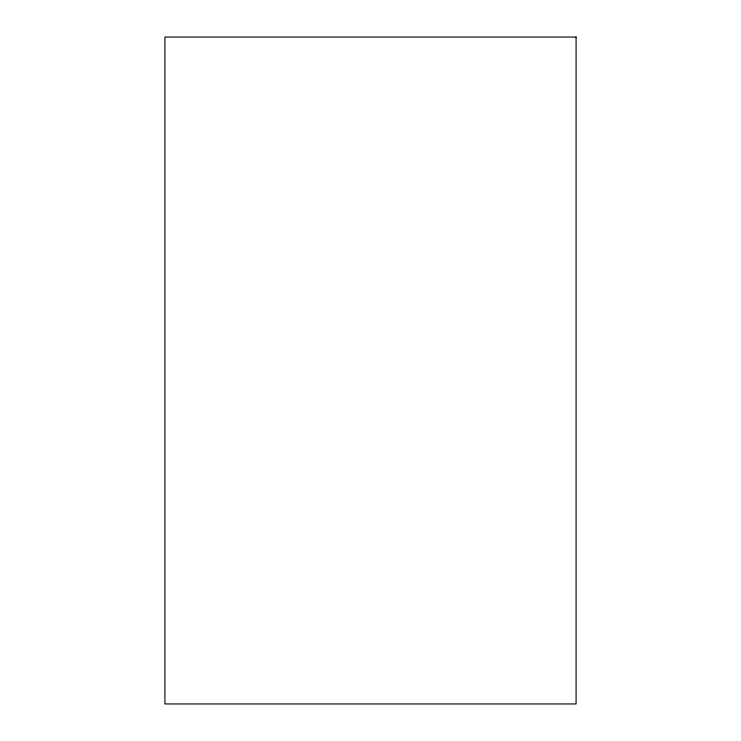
<?xml version="1.0" encoding="UTF-8"?>
<svg xmlns="http://www.w3.org/2000/svg" width="741" height="741" viewBox="0 0 741 741"><rect width="100%" height="100%" fill="white"/><g stroke="black" fill="none" stroke-linecap="round" stroke-linejoin="round"><path stroke-width="1.11" d="M576.081 37.05L164.919 37.05L164.919 703.95L576.081 703.95L576.081 37.05"/></g></svg>
